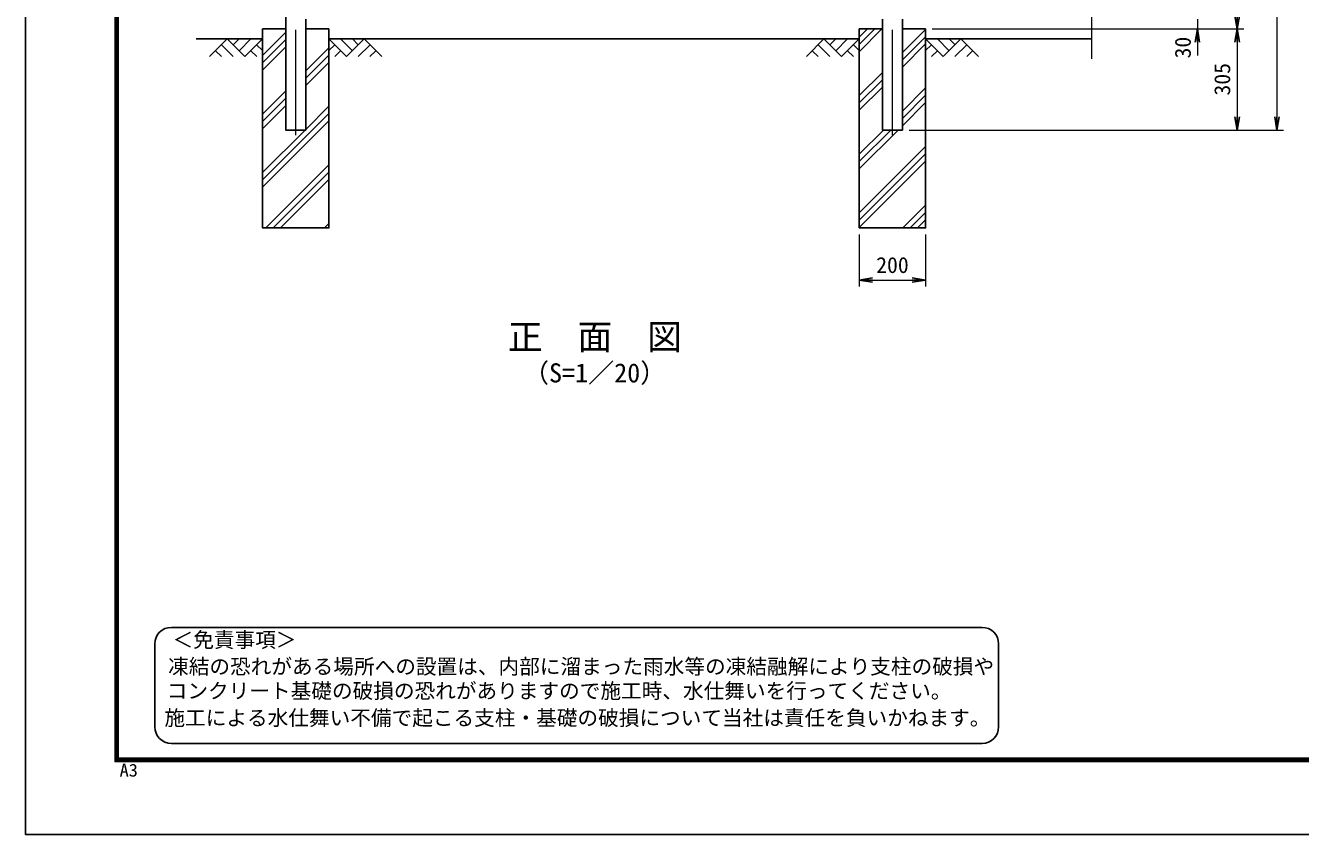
# Model space of a CAD drawing. Units: millimetres, scale not verified. Extents: x -4200 to 4200, y -2970 to 2970.
# Drawn here: x -4200 to -354, y -2970 to -529 of the extents above; entities that cross this region are included whole.
import ezdxf
from ezdxf.enums import TextEntityAlignment as Align

# ---------------------------------------------------------------- set-up
doc = ezdxf.new("R2010")
doc.units = ezdxf.units.MM
doc.header["$LTSCALE"] = 10
doc.linetypes.add('USER1', pattern=[50.8, 31.75, -6.35, 6.35, -6.35])
for name, color, linetype, lineweight in [('0-0_D-STR1', 1, 'Continuous', 25), ('0-2_D-BMK', 2, 'USER1', 13), ('0-4_D-STR-DIM', 7, 'Continuous', 13), ('0-7_D-DCR-HCH', 7, 'Continuous', 13), ('0-8_D-STR4', 7, 'Continuous', 25), ('0-9_D-BGD', 7, 'Continuous', 25), ('0-B_D-TTL-TXT', 7, 'Continuous', 25), ('0-C_D-TTL', 7, 'Continuous', 25)]:
    doc.layers.add(name, color=color, linetype=linetype, lineweight=lineweight)
doc.layers.add('0-5_0', color=7, linetype='Continuous')
doc.styles.add('ＭＳ ゴシック', font='')
doc.styles.get('ＭＳ ゴシック').set_extended_font_data('MS Gothic')

# ---------------------------------------------------------------- blocks, each defined once
blk = doc.blocks.new('_Open')
at = {"layer": '0-5_0'}
blk.add_line((-10, 1.667), (0, 0), dxfattribs=at)
blk.add_lwpolyline([(-10, -1.667), (0, 0), (-10, 0)], dxfattribs=at)

msp = doc.modelspace()

# ---------------------------------------------------------------- linework, layer by layer
at = {"layer": '0-0_D-STR1'}
for points in [[(-3414.9, 1276.23), (-3414.9, -844.77), (-3354.4, -844.77), (-3354.4, -509.77)], [(-1614.9, -509.77), (-1614.9, -844.77), (-1554.4, -844.77), (-1554.4, -509.77)]]:
    msp.add_lwpolyline(points, dxfattribs=at)
at = {"layer": '0-2_D-BMK'}
for p, q in [((-3384.65, -859.77), (-3384.65, 1300.23)), ((-1584.65, -859.77), (-1584.65, 1300.23))]:
    msp.add_line(p, q, dxfattribs=at)
at = {"layer": '0-4_D-STR-DIM'}
for p, q in [((-424.65, 1245.23), (-424.65, -804.77)), ((-984.65, 349.58), (-984.65, -629.77)), ((-664.65, -509.77), (-664.65, -539.77)), ((-1464.65, -539.77), (-644.65, -539.77)), ((-1464.65, -539.77), (-524.65, -539.77)), ((-1464.65, -539.77), (-524.65, -539.77)), ((-664.65, -579.77), (-664.65, -619.77)), ((-544.65, -579.77), (-544.65, -804.77)), ((-1534.4, -844.77), (-404.65, -844.77)), ((-1334.4, -844.77), (-524.65, -844.77)), ((-1684.65, -1159.77), (-1684.65, -1317.09)), ((-1484.65, -1159.77), (-1484.65, -1317.09)), ((-1644.65, -1297.09), (-1524.65, -1297.09))]:
    msp.add_line(p, q, dxfattribs=at)
at = {"layer": '0-7_D-DCR-HCH'}
for p, q in [((-3591.08, -569.77), (-3644.29, -622.99)), ((-3591.08, -569.77), (-3537.87, -622.99)), ((-3573.34, -587.51), (-3555.6, -569.77)), ((-3555.6, -605.25), (-3520.13, -569.77)), ((-3537.87, -622.99), (-3484.65, -569.77)), ((-3484.65, -619.56), (-3414.9, -549.81)), ((-3484.65, -641.66), (-3414.9, -571.91)), ((-3231.44, -622.99), (-3284.65, -569.77)), ((-3213.7, -605.25), (-3249.18, -569.77)), ((-3178.23, -569.77), (-3231.44, -622.99)), ((-3195.87, -587.6), (-3213.7, -569.77)), ((-3178.23, -569.77), (-3125.02, -622.99)), ((-1791.08, -569.77), (-1844.29, -622.99)), ((-1791.08, -569.77), (-1737.87, -622.99)), ((-1773.34, -587.51), (-1755.6, -569.77)), ((-1755.6, -605.25), (-1720.13, -569.77)), ((-1737.87, -622.99), (-1684.65, -569.77)), ((-1684.65, -608.3), (-1616.13, -539.77)), ((-1684.65, -586.2), (-1638.22, -539.77)), ((-1684.65, -564.11), (-1660.32, -539.77)), ((-1554.4, -610.63), (-1484.65, -540.88)), ((-1554.4, -632.73), (-1484.65, -562.98)), ((-1431.44, -622.99), (-1484.65, -569.77)), ((-1413.7, -605.25), (-1449.18, -569.77)), ((-1378.23, -569.77), (-1431.44, -622.99)), ((-1395.87, -587.6), (-1413.7, -569.77)), ((-1378.23, -569.77), (-1325.02, -622.99)), ((-3626.55, -605.25), (-3608.73, -622.99)), ((-3608.82, -587.51), (-3573.18, -622.99)), ((-3520.13, -605.25), (-3502.31, -622.99)), ((-3502.39, -587.51), (-3484.65, -605.17)), ((-3484.65, -663.76), (-3414.9, -594.01)), ((-3354.4, -666.09), (-3284.65, -596.34)), ((-3266.92, -587.51), (-3284.65, -605.17)), ((-3249.18, -605.25), (-3267, -622.99)), ((-3160.49, -587.51), (-3196.13, -622.99)), ((-3142.76, -605.25), (-3160.57, -622.99)), ((-1826.55, -605.25), (-1808.73, -622.99)), ((-1808.82, -587.51), (-1773.18, -622.99)), ((-1720.13, -605.25), (-1702.31, -622.99)), ((-1702.39, -587.51), (-1684.65, -605.17)), ((-1554.4, -654.83), (-1484.65, -585.08)), ((-1466.92, -587.51), (-1484.65, -605.17)), ((-1449.18, -605.25), (-1467, -622.99)), ((-1360.49, -587.51), (-1396.13, -622.99)), ((-1342.76, -605.25), (-1360.57, -622.99)), ((-3354.4, -688.19), (-3284.65, -618.44)), ((-3354.4, -710.28), (-3284.65, -640.53)), ((-1684.65, -740.88), (-1614.9, -671.13)), ((-3484.65, -796.34), (-3414.9, -726.59)), ((-1684.65, -762.98), (-1614.9, -693.23)), ((-1684.65, -785.08), (-1614.9, -715.33)), ((-1554.4, -787.41), (-1484.65, -717.66)), ((-3484.65, -818.44), (-3414.9, -748.69)), ((-1554.4, -809.51), (-1484.65, -739.76)), ((-1554.4, -831.6), (-1484.65, -761.85)), ((-3484.65, -840.53), (-3414.9, -770.78)), ((-3484.65, -995.21), (-3284.65, -795.21)), ((-3354.4, -842.87), (-3284.65, -773.12)), ((-3484.65, -1017.31), (-3284.65, -817.31)), ((-3484.65, -973.12), (-3356.31, -844.77)), ((-1684.65, -961.85), (-1567.57, -844.77)), ((-1684.65, -939.76), (-1589.67, -844.77)), ((-1684.65, -917.66), (-1611.77, -844.77)), ((-1684.65, -1094.44), (-1484.65, -894.44)), ((-1684.65, -1116.53), (-1484.65, -916.53)), ((-3474.53, -1139.77), (-3284.65, -949.89)), ((-1684.65, -1138.63), (-1484.65, -938.63)), ((-3452.44, -1139.77), (-3284.65, -971.99)), ((-3430.34, -1139.77), (-3284.65, -994.09)), ((-1553.21, -1139.77), (-1484.65, -1071.21)), ((-1531.12, -1139.77), (-1484.65, -1093.31)), ((-3297.76, -1139.77), (-3284.65, -1126.67)), ((-1509.02, -1139.77), (-1484.65, -1115.41))]:
    msp.add_line(p, q, dxfattribs=at)
at = {"layer": '0-8_D-STR4'}
for p, q in [((-3414.9, -539.77), (-3484.65, -539.77)), ((-3284.65, -539.77), (-3354.4, -539.77)), ((-1484.65, -539.77), (-1554.4, -539.77))]:
    msp.add_line(p, q, dxfattribs=at)
for points in [[(-3484.65, -539.77), (-3484.65, -1139.77), (-3284.65, -1139.77), (-3284.65, -539.77)], [(-1614.9, -539.77), (-1684.65, -539.77), (-1684.65, -1139.77), (-1484.65, -1139.77), (-1484.65, -539.77)]]:
    msp.add_lwpolyline(points, dxfattribs=at)
at = {"layer": '0-9_D-BGD'}
for p, q in [((-3484.65, -569.77), (-3684.65, -569.77)), ((-1684.65, -569.77), (-3284.65, -569.77)), ((-984.65, -569.77), (-1484.65, -569.77))]:
    msp.add_line(p, q, dxfattribs=at)
at = {"layer": '0-B_D-TTL-TXT', "color": 2}
for p, q in [((-1314.21, -2344.83), (-3759.76, -2344.83)), ((-3809.76, -2394.83), (-3809.76, -2644.83)), ((-1264.21, -2644.83), (-1264.21, -2394.83)), ((-3759.76, -2694.83), (-1314.21, -2694.83))]:
    msp.add_line(p, q, dxfattribs=at)
for centre, start, end in [((-3759.76, -2394.83), 90, 180), ((-1314.21, -2394.83), 0, 90), ((-3759.76, -2644.83), 180, 270), ((-1314.21, -2644.83), 270, 0)]:
    msp.add_arc(centre, 50, start, end, dxfattribs=at)
at = {"layer": '0-C_D-TTL', "color": 2}
msp.add_lwpolyline([(-4199.68, 2970.23), (4200.32, 2970.23), (4200.32, -2969.77), (-4199.68, -2969.77)], close=True, dxfattribs=at)
at = {"layer": '0-C_D-TTL'}
for points in [[(-3929.68, 2750.23), (3930.32, 2750.23), (3930.32, -2749.77), (-3929.68, -2749.77)], [(-3927.18, 2747.73), (3927.82, 2747.73), (3927.82, -2747.27), (-3927.18, -2747.27)], [(-3924.68, 2745.23), (3925.32, 2745.23), (3925.32, -2744.77), (-3924.68, -2744.77)], [(-3922.18, 2742.73), (3922.82, 2742.73), (3922.82, -2742.27), (-3922.18, -2742.27)], [(-3919.68, 2740.23), (3920.32, 2740.23), (3920.32, -2739.77), (-3919.68, -2739.77)]]:
    msp.add_lwpolyline(points, close=True, dxfattribs=at)

# ---------------------------------------------------------------- block references
at = {"layer": '0-4_D-STR-DIM', "xscale": 4, "yscale": 4}
for p, rotation in [((-544.65, -539.77), 270), ((-664.65, -539.77), 90), ((-544.65, -539.77), 90), ((-544.65, -844.77), 270), ((-424.65, -844.77), 270), ((-1684.65, -1297.09), 180)]:
    msp.add_blockref('_Open', p, dxfattribs=dict(at, rotation=rotation))
msp.add_blockref('_Open', (-1484.65, -1297.09), dxfattribs=at)

# ---------------------------------------------------------------- texts
at = {"layer": '0-4_D-STR-DIM', "style": 'ＭＳ ゴシック'}
for s, p in [('30', (-670.26, -628.66)), ('305', (-551.4, -740.5))]:
    msp.add_text(s, height=48.09, rotation=90, dxfattribs=at).set_placement(p, align=Align.BOTTOM_LEFT)
msp.add_text('200', height=48.09, dxfattribs=at).set_placement((-1633.65, -1290.34), align=Align.BOTTOM_LEFT)
at = {"layer": '0-B_D-TTL-TXT', "style": 'ＭＳ ゴシック'}
for s, height, p in [('正\u3000面\u3000図', 76.98, (-2744.55, -1530.17)), ('（S=1／20）', 57.7, (-2699.07, -1623.36)), ('＜免責事項＞ \u3000\u3000', 45.67, (-3756.06, -2419.01)), ('凍結の恐れがある場所への設置は、内部に溜まった雨水等の凍結融解により支柱の破損や', 45.67, (-3769.58, -2499.51)), ('コンクリート基礎の破損の恐れがありますので施工時、水仕舞いを行ってください。', 45.67, (-3773.69, -2572.93)), ('施工による水仕舞い不備で起こる支柱・基礎の破損について当社は責任を負いかねます。 ', 45.67, (-3780.68, -2654.42))]:
    msp.add_text(s, height=height, dxfattribs=at).set_placement(p, align=Align.BOTTOM_LEFT)
at = {"layer": '0-C_D-TTL', "style": 'ＭＳ ゴシック', "width": 1.05}
msp.add_text('A3', height=38.49, dxfattribs=at).set_placement((-3915.77, -2806.58), align=Align.BOTTOM_LEFT)

doc.saveas('drawing.dxf')
